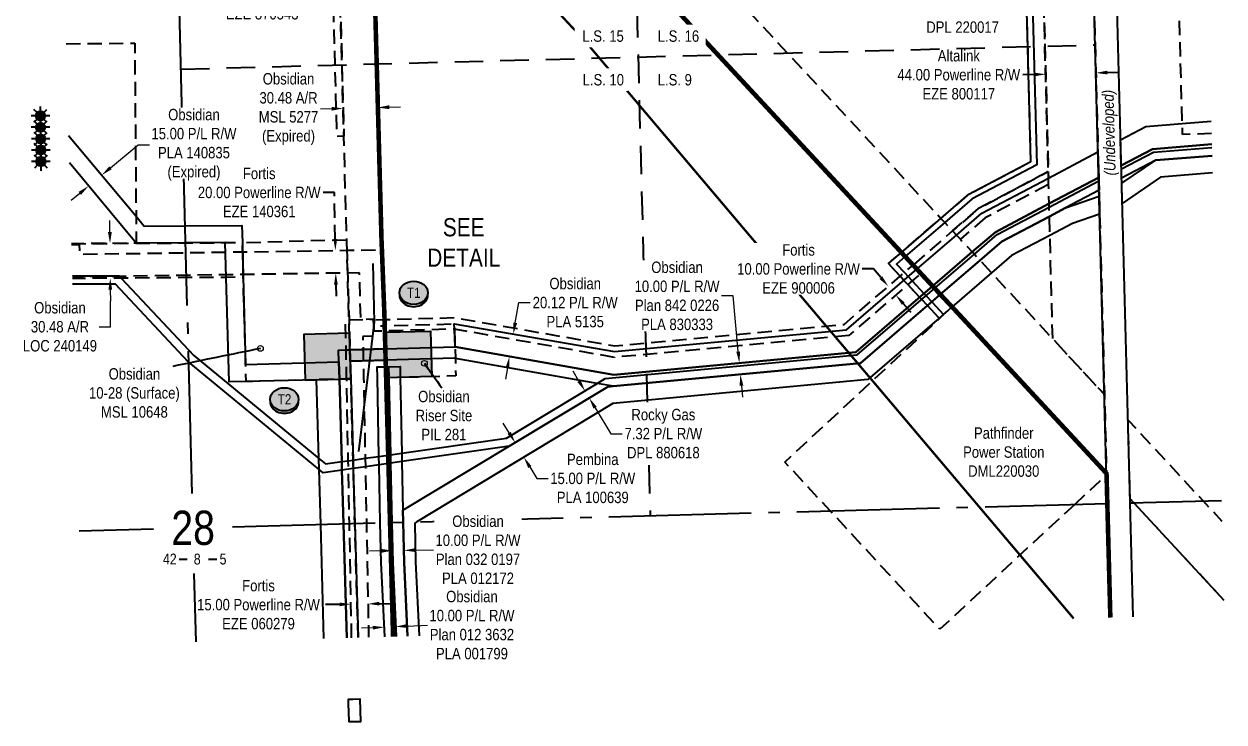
# Model space of a CAD drawing. Extents: x 628869 to 631269, y 5834526 to 5836720.
# Drawn here: x 628869 to 629921, y 5834526 to 5835138 of the extents above; entities that cross this region are included whole.
import ezdxf
from ezdxf.enums import TextEntityAlignment as Align

# ---------------------------------------------------------------- set-up
doc = ezdxf.new("R2010")
doc.units = 0
doc.header["$LTSCALE"] = 5
doc.header["$PDSIZE"] = 0.5
for name, pattern in [('CENTERLINEX3', [5, 2.5, -1, 0.5, -1]), ('DASHDOT2', [12.7, 6.35, -3.175, 0, -3.175]), ('foc-ACCESSROAD', [3.75, 2.5, -1.25]), ('foc-FLOWLINE', [3.75, 2.5, -1.25]), ('foc-LSD', [8, 5, -3]), ('foc-QUARTERLINE', [33, 25, -3, 2, -3])]:
    doc.linetypes.add(name, pattern=pattern)
doc.layers.get('Defpoints').update_dxf_attribs({"color": 9})
for name, color, linetype in [('10', 1, 'Continuous'), ('9', 3, 'Continuous'), ('AS-POWER', 104, 'foc-POWER'), ('AS-SYMBOL', 7, 'Continuous'), ('AS-WILDLIFE', 131, 'DASHDOT2'), ('C-AR', 13, 'foc-ACCESSROAD'), ('C-RW', 13, 'Continuous'), ('C-WS', 13, 'foc-ACCESSROAD'), ('DETAIL-T', 7, 'Continuous'), ('F-AR', 190, 'foc-ACCESSROAD'), ('F-EZE', 190, 'foc-FLOWLINE'), ('F-RW', 190, 'Continuous'), ('F-WS', 190, 'foc-ACCESSROAD'), ('FGL', 7, 'Continuous'), ('L-QSEC', 8, 'foc-QUARTERLINE'), ('L-SEC', 7, 'Continuous'), ('L-SECLBL', 7, 'Continuous'), ('L-SECTION-LSD', 7, 'foc-LSD'), ('LOC', 7, 'Continuous'), ('P-BUFFER-H 100m', 191, 'Continuous'), ('P-CROSSINGS', 250, 'Continuous'), ('P-WORKAREA', 113, 'Continuous'), ('P-WORKAREA-H', 111, 'Continuous'), ('P-WORKAREA-H-IOP', 111, 'Continuous'), ('P-WORKAREA-IOP', 113, 'Continuous'), ('PLA', 7, 'Continuous')]:
    doc.layers.add(name, color=color, linetype=linetype)
doc.layers.add('AS-IR BOUNDARY', color=7, linetype='CENTERLINEX3', lineweight=25, true_color=0x636363)
for name, color, linetype, lineweight in [('C-AR-T', 13, 'Continuous', 9), ('C-RW-T', 13, 'Continuous', 9), ('C-WS-T', 13, 'Continuous', 9), ('F-RW-T', 190, 'Continuous', 9), ('T-TEXT', 48, 'Continuous', 18)]:
    doc.layers.add(name, color=color, linetype=linetype, lineweight=lineweight)
doc.styles.add('100L', font='ARIALN.TTF', dxfattribs={"height": 11})
doc.styles.add('80CG', font='ARIALN.TTF', dxfattribs={"height": 10})
doc.styles.add('80L', font='ARIALN.TTF', dxfattribs={"height": 10})
doc.styles.add('80LS', font='ARIALNI.TTF', dxfattribs={"height": 10})
doc.styles.add('Crossing', font='ARIALN.TTF', dxfattribs={"height": 10})
doc.styles.add('foc-LtypeFont', font='ARIALN.TTF', dxfattribs={"height": 7.35})
doc.styles.add('SIMPLEX', font='ARIALN.TTF')
doc.linetypes.add('foc-POWER', pattern='A,6,-1,["P",foc-LtypeFont,S=0.2,R=0,X=-0.625,Y=-0.75],-1.24,4', length=12.24)
doc.dimstyles.new('Compass 5 000', dxfattribs={"dimscale": 5, "dimtxt": 9, "dimasz": 2, "dimexe": 0.2, "dimexo": 0.0625, "dimgap": 0.5, "dimtad": 0, "dimtih": 1, "dimtoh": 1, "dimzin": 0, "dimdsep": 46, "dimtxsty": '80CG', "dimcen": 0.1, "dimse1": 1, "dimse2": 1, "dimclrd": 256, "dimclrt": 256, "dimaunit": 1, "dimadec": 4, "dimazin": 0, "dimtfac": 0.06, "dimtofl": 0, "dimtmove": 0, "dimatfit": 1, "dimfxl": 0.2, "dimtolj": 1, "dimtzin": 0, "dimlwd": -1, "dimarcsym": 0})

# ---------------------------------------------------------------- blocks, each defined once
blk = doc.blocks.new('L-SECLBL')
at = {"layer": '9', "color": 7}
for p, q in [((-5.1, -27.8), (-12.3, -27.8)), ((20.7, -27.8), (13.5, -27.8))]:
    blk.add_line(p, q, dxfattribs=at)
at = {"layer": '10', "color": 2, "style": 'SIMPLEX'}
blk.add_attdef('SEC', text='', height=30, dxfattribs=at).set_placement((0, 0), align=Align.MIDDLE)
at = {"layer": '10', "color": 5, "style": '80L'}
blk.add_attdef('TWP', text='', height=9.5, dxfattribs=at).set_placement((-14.4, -27.4), align=Align.MIDDLE_RIGHT)
blk.add_attdef('RGE', text='', height=9.5, dxfattribs=at).set_placement((3.6, -27.4), align=Align.MIDDLE_CENTER)
blk.add_attdef('MER', text='', height=9.5, dxfattribs=at).set_placement((23.2, -27.4), align=Align.MIDDLE_LEFT)
blk = doc.blocks.new('*D423')
at = {"layer": 'Defpoints', "color": 0, "transparency": 16777216}
for p in [(629748.3, 5835152.2), (629749.3, 5835115), (629754.3, 5835115.1)]:
    blk.add_point(p, dxfattribs=at)
at = {"layer": 'F-RW-T', "transparency": 16777216}
for p, q in [((629738.3, 5835152), (629728.3, 5835151.7)), ((629763.3, 5835152.6), (629773.3, 5835152.9))]:
    blk.add_line(p, q, dxfattribs=at)
for points in [[(629738.3, 5835153.6), (629738.4, 5835150.3), (629748.3, 5835152.2)], [(629763.3, 5835154.3), (629763.3, 5835151), (629753.3, 5835152.4)]]:
    blk.add_solid(points, dxfattribs=at)
at = {"layer": 'F-RW-T', "transparency": 16777216, "insert": (629692, 5835151.7), "char_height": 10, "attachment_point": 5, "style": '80CG'}
blk.add_mtext('\\A1;Pathfinder\\P5.00 P/L R/W\\PDPL 220017', dxfattribs=at)
blk = doc.blocks.new('*D425')
at = {"layer": 'Defpoints', "color": 0, "transparency": 16777216}
for p in [(629764.5, 5835105.9), (629808.5, 5835107.1), (629764.8, 5835093.8)]:
    blk.add_point(p, dxfattribs=at)
at = {"layer": 'F-EZE', "transparency": 16777216}
for p, q in [((629754.8, 5835093.6), (629744.9, 5835093.3)), ((629818.9, 5835095.3), (629828.8, 5835095.5))]:
    blk.add_line(p, q, dxfattribs=at)
for points in [[(629754.8, 5835095.2), (629754.9, 5835091.9), (629764.8, 5835093.8)], [(629818.8, 5835096.9), (629818.9, 5835093.6), (629808.9, 5835095)]]:
    blk.add_solid(points, dxfattribs=at)
at = {"layer": 'F-EZE', "transparency": 16777216, "insert": (629688.7, 5835093.3), "char_height": 10, "attachment_point": 5, "style": '80CG'}
blk.add_mtext('\\A1;Altalink\\P44.00 Powerline R/W\\PEZE 800117', dxfattribs=at)
blk = doc.blocks.new('*D426')
at = {"layer": 'Defpoints', "color": 0, "transparency": 16777216}
for p in [(629139.7, 5835181.3), (629145.7, 5835181.5), (629140, 5835172.3)]:
    blk.add_point(p, dxfattribs=at)
at = {"layer": 'F-EZE', "transparency": 16777216}
for p, q in [((629130, 5835172), (629120, 5835171.8)), ((629156, 5835172.7), (629166, 5835173))]:
    blk.add_line(p, q, dxfattribs=at)
for points in [[(629129.9, 5835173.7), (629130, 5835170.4), (629140, 5835172.3)], [(629155.9, 5835174.4), (629156, 5835171.1), (629146, 5835172.5)]]:
    blk.add_solid(points, dxfattribs=at)
at = {"layer": 'F-EZE', "transparency": 16777216, "insert": (629078, 5835171.8), "char_height": 10, "attachment_point": 5, "style": '80CG'}
blk.add_mtext('\\A1;Fortis\\P6.00 Vegetation\\PControl R/W\\PEZE 870543', dxfattribs=at)
blk = doc.blocks.new('*D427')
at = {"layer": 'C-AR-T', "transparency": 16777216}
for p, q in [((629139, 5835063.5), (629129, 5835063.3)), ((629189.4, 5835064.9), (629199.4, 5835065.2))]:
    blk.add_line(p, q, dxfattribs=at)
for points in [[(629138.9, 5835065.2), (629139, 5835061.9), (629149, 5835063.8)], [(629189.4, 5835066.6), (629189.5, 5835063.2), (629179.4, 5835064.6)]]:
    blk.add_solid(points, dxfattribs=at)
at = {"layer": 'Defpoints', "color": 0, "transparency": 16777216}
for p in [(629178.7, 5835093), (629148.2, 5835092.1), (629149, 5835063.8)]:
    blk.add_point(p, dxfattribs=at)
at = {"layer": 'C-AR-T', "transparency": 16777216, "insert": (629101.1, 5835063.3), "char_height": 10, "attachment_point": 5, "style": '80CG'}
blk.add_mtext('\\A1;Obsidian\\P30.48 A/R\\PMSL 5277\\P(Expired)', dxfattribs=at)
blk = doc.blocks.new('*D428')
at = {"layer": 'Defpoints', "color": 0, "transparency": 16777216}
for p in [(629307.4, 5834758.1), (629265.7, 5834750.4), (629273.4, 5834737.6)]:
    blk.add_point(p, dxfattribs=at)
at = {"layer": 'F-RW-T', "transparency": 16777216}
for p, q in [((629294.6, 5834779.5), (629289.4, 5834788)), ((629312.6, 5834749.6), (629318.7, 5834739.5)), ((629318.7, 5834739.5), (629328.7, 5834739.5))]:
    blk.add_line(p, q, dxfattribs=at)
for points in [[(629296, 5834780.3), (629293.1, 5834778.6), (629299.7, 5834770.9)], [(629314, 5834750.4), (629311.2, 5834748.7), (629307.4, 5834758.1)]]:
    blk.add_solid(points, dxfattribs=at)
at = {"layer": 'F-RW-T', "transparency": 16777216, "insert": (629367.8, 5834739.5), "char_height": 10, "attachment_point": 5, "style": '80CG'}
blk.add_mtext('\\A1;Pembina\\P15.00 P/L R/W\\PPLA 100639', dxfattribs=at)
blk = doc.blocks.new('*D429')
at = {"layer": 'Defpoints', "color": 0, "transparency": 16777216}
for p in [(629354.3, 5834812.3), (629364.7, 5834810), (629358.1, 5834806)]:
    blk.add_point(p, dxfattribs=at)
at = {"layer": 'F-RW-T', "transparency": 16777216}
for p, q in [((629355.7, 5834824.8), (629350.6, 5834833.4)), ((629369.8, 5834801.4), (629383.5, 5834778.7)), ((629383.5, 5834778.7), (629393.5, 5834778.7))]:
    blk.add_line(p, q, dxfattribs=at)
for points in [[(629357.2, 5834825.7), (629354.3, 5834824), (629360.9, 5834816.3)], [(629371.3, 5834802.3), (629368.4, 5834800.6), (629364.7, 5834810)]]:
    blk.add_solid(points, dxfattribs=at)
at = {"layer": 'F-RW-T', "transparency": 16777216, "insert": (629429.7, 5834778.7), "char_height": 10, "attachment_point": 5, "style": '80CG', "bg_fill": 3, "box_fill_scale": 1.1, "bg_fill_color": 256, "bg_fill_true_color": 13158600, "bg_fill_transparency": 0}
blk.add_mtext('\\A1;Rocky Gas\\P7.32 P/L R/W\\PDPL 880618', dxfattribs=at)
blk = doc.blocks.new('*D430')
at = {"layer": 'C-RW-T', "transparency": 16777216}
for p, q in [((629299.8, 5834875.9), (629302.9, 5834893.6)), ((629302.9, 5834893.6), (629312.9, 5834893.6)), ((629293, 5834836.4), (629291.3, 5834826.5))]:
    blk.add_line(p, q, dxfattribs=at)
for points in [[(629298.2, 5834876.2), (629301.5, 5834875.6), (629298.1, 5834866)], [(629291.4, 5834836.7), (629294.7, 5834836.1), (629294.7, 5834846.2)]]:
    blk.add_solid(points, dxfattribs=at)
at = {"layer": 'Defpoints', "color": 0, "transparency": 16777216}
for p in [(629298.1, 5834866), (629367, 5834854.1), (629363.6, 5834834.4)]:
    blk.add_point(p, dxfattribs=at)
at = {"layer": 'C-RW-T', "transparency": 16777216, "insert": (629352.4, 5834893.6), "char_height": 10, "attachment_point": 5, "style": '80CG'}
blk.add_mtext('\\A1;Obsidian\\P20.12 P/L R/W\\PPLA 5135', dxfattribs=at)
blk = doc.blocks.new('*D431')
at = {"layer": 'C-RW-T', "transparency": 16777216}
for p, q in [((629490.8, 5834899.5), (629480.8, 5834899.5)), ((629495.4, 5834850.7), (629490.8, 5834899.5)), ((629498.1, 5834820.8), (629499.1, 5834810.8))]:
    blk.add_line(p, q, dxfattribs=at)
for points in [[(629497, 5834850.8), (629493.7, 5834850.5), (629496.3, 5834840.7)], [(629499.8, 5834820.9), (629496.5, 5834820.6), (629497.2, 5834830.7)]]:
    blk.add_solid(points, dxfattribs=at)
at = {"layer": 'Defpoints', "color": 0, "transparency": 16777216}
for p in [(629480.1, 5834839.2), (629497.2, 5834830.7), (629481, 5834829.2)]:
    blk.add_point(p, dxfattribs=at)
at = {"layer": 'C-RW-T', "transparency": 16777216, "insert": (629441.7, 5834899.5), "char_height": 10, "attachment_point": 5, "style": '80CG', "bg_fill": 3, "box_fill_scale": 1.1, "bg_fill_color": 256, "bg_fill_true_color": 13158600, "bg_fill_transparency": 0}
blk.add_mtext('\\A1;Obsidian\\P10.00 P/L R/W\\PPlan 842 0226\\PPLA 830333', dxfattribs=at)
blk = doc.blocks.new('*D432')
at = {"layer": 'Defpoints', "color": 0, "transparency": 16777216}
for p in [(629626.9, 5834907.9), (629612.3, 5834895.3), (629618.8, 5834887.7)]:
    blk.add_point(p, dxfattribs=at)
at = {"layer": 'F-EZE', "transparency": 16777216}
for p, q in [((629613.9, 5834923.1), (629603.9, 5834923.1)), ((629620.4, 5834915.5), (629613.9, 5834923.1)), ((629640, 5834892.8), (629646.5, 5834885.2))]:
    blk.add_line(p, q, dxfattribs=at)
for points in [[(629621.6, 5834916.6), (629619.1, 5834914.4), (629626.9, 5834907.9)], [(629641.2, 5834893.8), (629638.7, 5834891.7), (629633.4, 5834900.3)]]:
    blk.add_solid(points, dxfattribs=at)
at = {"layer": 'F-EZE', "transparency": 16777216, "insert": (629548.2, 5834923.1), "char_height": 10, "attachment_point": 5, "style": '80CG', "bg_fill": 3, "box_fill_scale": 1.1, "bg_fill_color": 256, "bg_fill_true_color": 13158600, "bg_fill_transparency": 0}
blk.add_mtext('\\A1;Fortis\\P10.00 Powerline R/W\\PEZE 900006', dxfattribs=at)
blk = doc.blocks.new('*D433')
at = {"layer": 'Defpoints', "color": 0, "transparency": 16777216}
for p in [(629108.2, 5834938.8), (629142.2, 5834939.3), (629108.4, 5834918.9)]:
    blk.add_point(p, dxfattribs=at)
at = {"layer": 'F-EZE', "transparency": 16777216}
for p, q in [((629141.4, 5834990.1), (629131.4, 5834990.1)), ((629142, 5834949.3), (629141.4, 5834990.1)), ((629142.6, 5834909.4), (629142.8, 5834899.4))]:
    blk.add_line(p, q, dxfattribs=at)
for points in [[(629143.7, 5834949.3), (629140.4, 5834949.3), (629142.2, 5834939.3)], [(629144.3, 5834909.4), (629141, 5834909.4), (629142.5, 5834919.4)]]:
    blk.add_solid(points, dxfattribs=at)
at = {"layer": 'F-EZE', "transparency": 16777216, "insert": (629075.4, 5834990.1), "char_height": 10, "attachment_point": 5, "style": '80CG'}
blk.add_mtext('\\A1;Fortis\\P20.00 Powerline R/W\\PEZE 140361', dxfattribs=at)
blk = doc.blocks.new('*D434')
at = {"layer": 'C-RW-T', "transparency": 16777216}
for p, q in [((629182.2, 5834676), (629172.2, 5834675.8)), ((629212.2, 5834676.6), (629228.1, 5834676.9))]:
    blk.add_line(p, q, dxfattribs=at)
for points in [[(629182.2, 5834677.7), (629182.2, 5834674.3), (629192.2, 5834676.2)], [(629212.1, 5834678.3), (629212.2, 5834675), (629202.2, 5834676.4)]]:
    blk.add_solid(points, dxfattribs=at)
at = {"layer": 'Defpoints', "color": 0, "transparency": 16777216}
for p in [(629191.9, 5834689.9), (629201.9, 5834690.1), (629202.2, 5834676.4)]:
    blk.add_point(p, dxfattribs=at)
at = {"layer": 'C-RW-T', "transparency": 16777216, "insert": (629267.2, 5834676.9), "char_height": 10, "attachment_point": 5, "style": '80CG', "bg_fill": 3, "box_fill_scale": 1.1, "bg_fill_color": 256, "bg_fill_true_color": 13158600, "bg_fill_transparency": 0}
blk.add_mtext('\\A1;Obsidian\\P10.00 P/L R/W\\PPlan 032 0197\\PPLA 012172', dxfattribs=at)
blk = doc.blocks.new('*D435')
at = {"layer": 'C-RW-T', "transparency": 16777216}
for p, q in [((629205.1, 5834610.1), (629222.9, 5834610.9)), ((629175, 5834608.6), (629165, 5834608.2))]:
    blk.add_line(p, q, dxfattribs=at)
for points in [[(629174.9, 5834610.3), (629175.1, 5834607), (629185, 5834609.1)], [(629205, 5834611.8), (629205.2, 5834608.4), (629195.1, 5834609.6)]]:
    blk.add_solid(points, dxfattribs=at)
at = {"layer": 'Defpoints', "color": 0, "transparency": 16777216}
for p in [(629183.9, 5834632.1), (629194, 5834632.6), (629195.1, 5834609.6)]:
    blk.add_point(p, dxfattribs=at)
at = {"layer": 'C-RW-T', "transparency": 16777216, "insert": (629261.9, 5834610.9), "char_height": 10, "attachment_point": 5, "style": '80CG'}
blk.add_mtext('\\A1;Obsidian\\P10.00 P/L R/W\\PPlan 012 3632\\PPLA 001799', dxfattribs=at)
blk = doc.blocks.new('*D436')
at = {"layer": 'Defpoints', "color": 0, "transparency": 16777216}
for p in [(629155.5, 5834646), (629170.4, 5834646.3), (629155.9, 5834629.3)]:
    blk.add_point(p, dxfattribs=at)
at = {"layer": 'F-EZE', "transparency": 16777216}
for p, q in [((629180.8, 5834629.7), (629190.8, 5834629.9)), ((629145.9, 5834629.1), (629130.5, 5834628.8))]:
    blk.add_line(p, q, dxfattribs=at)
for points in [[(629145.8, 5834630.7), (629145.9, 5834627.4), (629155.9, 5834629.3)], [(629180.7, 5834631.4), (629180.8, 5834628.1), (629170.8, 5834629.5)]]:
    blk.add_solid(points, dxfattribs=at)
at = {"layer": 'F-EZE', "transparency": 16777216, "insert": (629074.8, 5834628.8), "char_height": 10, "attachment_point": 5, "style": '80CG'}
blk.add_mtext('\\A1;Fortis\\P15.00 Powerline R/W\\PEZE 060279', dxfattribs=at)
blk = doc.blocks.new('*D437')
at = {"layer": 'C-AR-T', "transparency": 16777216}
for p, q in [((628944.5, 5834955.5), (628944.4, 5834965.5)), ((628944.8, 5834905), (628944.9, 5834895)), ((628945.1, 5834872.4), (628944.9, 5834895)), ((628935.1, 5834872.4), (628945.1, 5834872.4))]:
    blk.add_line(p, q, dxfattribs=at)
for points in [[(628946.2, 5834955.5), (628942.8, 5834955.5), (628944.6, 5834945.5)], [(628946.5, 5834905), (628943.2, 5834905), (628944.8, 5834915)]]:
    blk.add_solid(points, dxfattribs=at)
at = {"layer": 'Defpoints', "color": 0, "transparency": 16777216}
for p in [(628948.7, 5834945.5), (628944.8, 5834915), (628948.9, 5834915.1)]:
    blk.add_point(p, dxfattribs=at)
at = {"layer": 'C-AR-T', "transparency": 16777216, "insert": (628900.7, 5834872.4), "char_height": 10, "attachment_point": 5, "style": '80CG'}
blk.add_mtext('\\A1;Obsidian\\P30.48 A/R\\PLOC 240149', dxfattribs=at)
blk = doc.blocks.new('GAS')
h = blk.add_hatch(color=255)
h.dxf.hatch_style = 1
edge = h.paths.add_edge_path()
edge.add_arc((0, 0), 0.9, 0, 360)
for p, q in [((-0.81, 0), (-1.62, 0)), ((-0.57, 0.57), (-1.14, 1.14)), ((0, 0.81), (0, 1.62)), ((0.57, 0.57), (1.14, 1.14)), ((1.62, 0), (0.81, 0)), ((-0.57, -0.57), (-1.14, -1.14)), ((0, -0.81), (0, -1.62)), ((1.14, -1.14), (0.57, -0.57))]:
    blk.add_line(p, q)
blk.add_circle((0, 0), 0.8)
blk = doc.blocks.new('XING3')
h = blk.add_hatch(color=250)
h.dxf.hatch_style = 1
edge = h.paths.add_edge_path()
edge.add_ellipse((0, -2), major_axis=(-12.5, 0), ratio=0.816297, start_angle=0, end_angle=180)
edge.add_line((12.5, -2), (12.5, 0))
edge.add_ellipse((0, 0), major_axis=(-12.5, 0), ratio=0.816297, start_angle=0, end_angle=180, ccw=False)
edge.add_line((-12.5, 0), (-12.5, -2))
at = {"layer": 'P-BUFFER-H 100m'}
h = blk.add_hatch(color=256, dxfattribs=at)
h.dxf.hatch_style = 1
edge = h.paths.add_edge_path()
edge.add_ellipse((0, 0), major_axis=(-12.5, 0), ratio=0.816297, start_angle=0, end_angle=360)
at = {"color": 250}
blk.add_ellipse((0, 0), major_axis=(-12.5, 0), ratio=0.816297, dxfattribs=at)
blk.add_ellipse((0, -2), major_axis=(-12.5, 0), ratio=0.816297, start_param=0, end_param=3.141593, dxfattribs=at)
at = {"color": 250, "style": 'Crossing'}
blk.add_attdef('CROSSING', text='', height=9, dxfattribs=at).set_placement((0.1, 0), align=Align.MIDDLE_CENTER)
at = {"color": 250, "style": 'Crossing', "flags": 1}
for tag, p in [('OWNER', (0.1, -12.5)), ('DESCRIPTION', (0.1, -25.8)), ('LOCATION', (0.1, -39.3)), ('DWG_REF', (0.1, -52.8))]:
    blk.add_attdef(tag, text='', height=9, dxfattribs=at).set_placement(p, align=Align.MIDDLE_CENTER)
blk = doc.blocks.new('*D449')
at = {"layer": 'C-RW-T', "transparency": 16777216}
for p, q in [((628945, 5835011.8), (628969.2, 5835031.9)), ((628969.2, 5835031.9), (628979.2, 5835031.9)), ((628918.2, 5834989.4), (628910.5, 5834983))]:
    blk.add_line(p, q, dxfattribs=at)
for points in [[(628944, 5835013.1), (628946.1, 5835010.5), (628937.4, 5835005.4)], [(628917.1, 5834990.7), (628919.2, 5834988.1), (628925.8, 5834995.8)]]:
    blk.add_solid(points, dxfattribs=at)
at = {"layer": 'Defpoints', "color": 0, "transparency": 16777216}
for p in [(628937.4, 5835005.4), (628945.9, 5834995.2), (628934.3, 5834985.6)]:
    blk.add_point(p, dxfattribs=at)
at = {"layer": 'C-RW-T', "transparency": 16777216, "insert": (629018.2, 5835031.9), "char_height": 10, "attachment_point": 5, "style": '80CG', "bg_fill": 3, "box_fill_scale": 1.1, "bg_fill_color": 256, "bg_fill_true_color": 13158600, "bg_fill_transparency": 0}
blk.add_mtext('\\A1;Obsidian\\P15.00 P/L R/W\\PPLA 140835\\P(Expired)', dxfattribs=at)

msp = doc.modelspace()

# ---------------------------------------------------------------- hatches: boundary and pattern name
at = {"layer": 'P-WORKAREA-H'}
h = msp.add_hatch(color=256, dxfattribs=at)
h.dxf.hatch_style = 1
h.paths.add_polyline_path([(629155.64, 5834826.832), (629154.482, 5834866.801), (629114.511, 5834865.721), (629115.668, 5834825.752)])
h = msp.add_hatch(color=256, dxfattribs=at)
h.dxf.hatch_style = 1
h.paths.add_polyline_path([(629155.202, 5834842.198), (629186.235, 5834843.101), (629185.956, 5834853.093), (629154.905, 5834852.19)])
at = {"layer": 'P-WORKAREA-H-IOP'}
h = msp.add_hatch(color=256, dxfattribs=at)
h.dxf.hatch_style = 1
h.paths.add_polyline_path([(629185.552, 5834867.577), (629225.523, 5834868.698), (629226.632, 5834828.727), (629186.661, 5834827.606)])

# ---------------------------------------------------------------- linework, layer by layer
at = {"layer": 'AS-IR BOUNDARY', "const_width": 3.999, "flags": 128}
msp.add_lwpolyline([(629192.759, 5834600.846), (629190.071, 5834700.798), (629188.676, 5834752.64), (629188.478, 5834760.01), (629186.661, 5834827.606), (629186.426, 5834836.212), (629186.395, 5834837.335), (629186.3, 5834840.797), (629186.235, 5834843.101), (629185.956, 5834853.093), (629185.52, 5834868.737), (629185.394, 5834873.235), (629185.24, 5834878.74), (629185.024, 5834886.426), (629182.583, 5834949.662), (629173.749, 5835273.399), (629169.024, 5835443.249), (629179.334, 5835432.141), (629638.303, 5834937.628), (629641.709, 5834933.958), (629648.56, 5834926.575), (629651.969, 5834922.901), (629655.376, 5834919.233), (629665.676, 5834908.138), (629667.548, 5834906.213), (629672.481, 5834900.808), (629682.829, 5834889.792), (629818.18, 5834743.824), (629818.211, 5834742.664), (629818.878, 5834717.536), (629821.531, 5834617.571)], dxfattribs=at)
at = {"layer": 'AS-POWER', "flags": 128}
msp.add_lwpolyline([(629162.665, 5834762.968), (629176.49, 5834876.35), (629175.239, 5834927.819)], dxfattribs=at)
at = {"layer": 'AS-WILDLIFE', "const_width": 2, "flags": 128}
msp.add_lwpolyline([(629789.383, 5834616.717), (629361.75, 5835122), (629052.187, 5835455.5), (628898.417, 5835417.078)], dxfattribs=at)
at = {"layer": 'C-AR', "flags": 128}
msp.add_lwpolyline([(628910.855, 5834945.255), (628967.651, 5834945.653), (629010.872, 5834945.955), (629045.606, 5834946.198), (629060.635, 5834946.303), (629060.857, 5834938.11), (629061.394, 5834918.223), (629061.459, 5834915.835), (629046.445, 5834915.731), (629011.675, 5834915.491), (628954.4, 5834915.093), (628911.658, 5834914.798)], dxfattribs=at)
at = {"layer": 'C-RW'}
for points in [[(629910.555, 5835032.369), (629858.444, 5835028.201), (629831.13, 5835013.793), (629830.534, 5835036.24), (629852.706, 5835047.935), (629884.613, 5835050.509), (629910.019, 5835052.558)], [(628908.352, 5835040.205), (628967.462, 5834969.305), (628974.632, 5834960.705), (629010.476, 5834960.957), (629060.167, 5834961.309), (629060.635, 5834946.303), (629061.459, 5834915.835), (629063.523, 5834839.446), (629145.295, 5834841.585), (629145.694, 5834826.563), (629147.757, 5834754.194), (629147.953, 5834746.819), (629148.461, 5834729.193), (629149.292, 5834699.717), (629151.557, 5834619.41), (629152.112, 5834599.765)], [(629132.131, 5834599.234), (629129.309, 5834699.186), (629127.95, 5834747.333), (629127.676, 5834757.043), (629125.729, 5834826.023), (629063.93, 5834824.354), (629048.971, 5834824.027), (629046.445, 5834915.731), (629045.606, 5834946.198), (629010.871, 5834945.955), (628967.651, 5834945.652), (628908.99, 5835016.022)], [(629152.112, 5834599.765), (629151.557, 5834619.41), (629149.292, 5834699.716), (629148.461, 5834729.193), (629147.953, 5834746.819), (629147.757, 5834754.194), (629145.694, 5834826.563), (629145.295, 5834841.585), (629144.927, 5834851.899), (629151.57, 5834852.092), (629154.907, 5834852.19), (629166.466, 5834852.526), (629185.956, 5834853.093), (629247.135, 5834854.875), (629386.173, 5834830.38), (629598.523, 5834850.275), (629665.676, 5834908.137), (629700.323, 5834937.994), (629720.707, 5834955.441), (629767.858, 5834980.365), (629811.291, 5835003.324), (629811.37, 5835000.343), (629811.587, 5834992.175), (629782.182, 5834976.631), (629768.164, 5834969.222), (629726.387, 5834947.132), (629707.22, 5834930.649), (629672.48, 5834900.806), (629602.632, 5834840.62), (629385.765, 5834820.301), (629371.715, 5834822.776), (629247.34, 5834844.689), (629246.407, 5834844.854), (629186.235, 5834843.101), (629166.659, 5834842.531), (629155.202, 5834842.198), (629155.64, 5834826.832), (629157.668, 5834755.609), (629157.878, 5834748.24), (629159.252, 5834699.981), (629162.097, 5834600.031)], [(629185.413, 5834600.651), (629182.202, 5834665.759), (629181.53, 5834700.573), (629180.548, 5834751.478), (629180.406, 5834758.857), (629179.076, 5834827.827), (629178.896, 5834837.178), (629186.394, 5834837.335), (629188.85, 5834837.387), (629189.051, 5834827.673), (629190.441, 5834760.29), (629190.594, 5834752.913), (629191.668, 5834700.841), (629192.412, 5834665.735), (629195.528, 5834600.92)], [(629195.528, 5834600.92), (629192.412, 5834665.735), (629191.668, 5834700.841), (629190.594, 5834752.913), (629190.441, 5834760.29), (629189.051, 5834827.673), (629188.85, 5834837.387), (629198.831, 5834837.73), (629199.034, 5834827.953), (629200.41, 5834761.714), (629200.563, 5834754.337), (629201.447, 5834711.705), (629201.668, 5834701.106), (629202.396, 5834666.086), (629205.52, 5834601.186)]]:
    msp.add_lwpolyline(points, dxfattribs=at)
msp.add_lwpolyline([(629665.676, 5834908.137), (629598.523, 5834850.275), (629386.173, 5834830.38), (629247.135, 5834854.875), (629246.56, 5834870.339), (629246.388, 5834874.948), (629386.996, 5834850.677), (629590.251, 5834869.719), (629651.971, 5834922.903), (629686.619, 5834952.757), (629708.937, 5834971.992), (629767.261, 5835002.822), (629810.695, 5835025.782), (629811.291, 5835003.324), (629767.858, 5834980.365), (629720.707, 5834955.441), (629700.323, 5834937.994), (629665.676, 5834908.137)], close=True, dxfattribs=at)
at = {"layer": 'C-WS', "flags": 128}
for points in [[(629162.097, 5834600.031), (629159.252, 5834699.981), (629157.878, 5834748.24), (629157.668, 5834755.609), (629155.64, 5834826.832), (629155.202, 5834842.198), (629154.907, 5834852.19), (629154.142, 5834878.493), (629152.097, 5834948.774), (629149.62, 5835039.538), (629143.262, 5835272.552), (629139.678, 5835401.414), (629137.572, 5835477.14), (629136.825, 5835504.036), (629135.646, 5835546.404), (629134.044, 5835604.008)], [(629164.533, 5835604.819), (629167.099, 5835512.515), (629167.313, 5835504.846), (629169.025, 5835443.249), (629173.749, 5835273.399), (629182.583, 5834949.662), (629185.024, 5834886.426), (629185.239, 5834878.74), (629185.394, 5834873.235), (629185.52, 5834868.737), (629185.956, 5834853.093), (629186.235, 5834843.101), (629186.299, 5834840.797), (629186.394, 5834837.335), (629186.425, 5834836.212), (629186.661, 5834827.606), (629188.478, 5834760.01), (629188.676, 5834752.64), (629190.071, 5834700.799), (629192.759, 5834600.846)], [(629910.305, 5835041.764), (629884.88, 5835041.041), (629884.613, 5835050.509), (629881.853, 5835148.481), (629879.842, 5835219.023), (629878.587, 5835263.031), (629878.303, 5835273.034), (629876.108, 5835350.005), (629901.721, 5835365.131)], [(628906.235, 5835120.508), (628966.251, 5835120.987), (628967.462, 5834969.305), (628967.651, 5834945.652), (628910.855, 5834945.254)]]:
    msp.add_lwpolyline(points, dxfattribs=at)
for points in [[(629125.729, 5834826.023), (629063.93, 5834824.354), (629063.523, 5834839.446), (629061.459, 5834915.835), (629060.635, 5834946.303), (629152.097, 5834948.774), (629154.142, 5834878.493), (629154.907, 5834852.19), (629155.202, 5834842.198), (629155.64, 5834826.832), (629152.059, 5834826.734), (629145.694, 5834826.563), (629125.729, 5834826.023)], [(629189.051, 5834827.673), (629186.661, 5834827.606), (629186.425, 5834836.212), (629186.394, 5834837.335), (629186.299, 5834840.797), (629186.235, 5834843.101), (629185.956, 5834853.093), (629185.52, 5834868.737), (629185.394, 5834873.235), (629246.388, 5834874.948), (629246.56, 5834870.339), (629247.135, 5834854.875), (629247.34, 5834844.689), (629247.649, 5834829.317), (629199.034, 5834827.953), (629189.051, 5834827.673)]]:
    msp.add_lwpolyline(points, close=True, dxfattribs=at)
at = {"layer": 'F-AR', "flags": 128}
msp.add_lwpolyline([(629675.362, 5834883.174), (629671.832, 5834879.599), (629671.454, 5834880.004), (629661.161, 5834891.053), (629656.167, 5834896.414), (629654.343, 5834898.373), (629644.023, 5834909.45), (629640.611, 5834913.114), (629637.198, 5834916.778), (629626.914, 5834927.818), (629638.303, 5834937.628), (629672.956, 5834967.477), (629697.52, 5834988.635), (629751.876, 5835017.318), (629745.19, 5835270.222), (629742.973, 5835354.328), (629801.931, 5835355.899), (629802.064, 5835350.901), (629802.329, 5835340.91), (629758.356, 5835339.737), (629760.139, 5835270.616), (629760.165, 5835269.88), (629760.435, 5835259.877), (629767.113, 5835008.403), (629706.079, 5834976.155), (629683.209, 5834956.437), (629648.56, 5834926.575), (629651.969, 5834922.901), (629655.376, 5834919.233), (629665.676, 5834908.138), (629667.548, 5834906.213), (629672.481, 5834900.808), (629682.829, 5834889.792), (629675.362, 5834883.174)], close=True, dxfattribs=at)
at = {"layer": 'F-EZE', "flags": 128}
for points in [[(629083.433, 5835602.663), (629129.455, 5835553.075), (629135.646, 5835546.404), (629167.099, 5835512.515), (629174.05, 5835505.024), (629177.408, 5835501.406), (629672.956, 5834967.477), (629676.361, 5834963.808), (629683.209, 5834956.437), (629686.619, 5834952.757), (629690.025, 5834949.09), (629700.323, 5834937.994), (629702.304, 5834936.031), (629707.22, 5834930.648), (629717.391, 5834919.678), (629771.003, 5834861.872), (629816.344, 5834812.988), (629818.18, 5834743.824), (629682.829, 5834889.792), (629672.481, 5834900.808), (629667.548, 5834906.213), (629665.676, 5834908.138), (629655.376, 5834919.233), (629651.969, 5834922.901), (629648.56, 5834926.575), (629641.709, 5834933.958), (629638.303, 5834937.628), (629179.334, 5835432.141), (629169.024, 5835443.249), (629137.572, 5835477.14), (629131.381, 5835483.811), (629113.192, 5835503.41), (629029.284, 5835593.819), (629022.578, 5835601.045)], [(628910.876, 5834944.469), (628917.708, 5834944.569), (628917.833, 5834936.012), (629011.098, 5834937.38), (629045.834, 5834937.889), (629060.857, 5834938.11), (629152.369, 5834939.452), (629182.594, 5834939.896), (629184.289, 5834878.713), (629184.448, 5834872.959), (629175.876, 5834872.723), (629175.722, 5834878.472), (629175.702, 5834879.096), (629164.434, 5834878.786), (629163.268, 5834919.718), (629152.947, 5834919.567), (629061.394, 5834918.223), (629046.382, 5834918.003), (629011.622, 5834917.493), (628952.956, 5834916.632), (628918.125, 5834916.121), (628911.626, 5834916.026)], [(629156.435, 5834599.88), (629154.505, 5834699.855), (629153.584, 5834747.627), (629153.442, 5834755.006), (629152.059, 5834826.734), (629151.57, 5834852.092), (629151.063, 5834878.405), (629154.142, 5834878.493), (629175.716, 5834879.101), (629175.733, 5834878.473), (629175.993, 5834868.47), (629176.105, 5834864.204), (629166.246, 5834863.927), (629166.466, 5834852.526), (629166.659, 5834842.531), (629166.948, 5834827.538), (629168.306, 5834757.128), (629168.448, 5834749.75), (629169.402, 5834700.25), (629171.33, 5834600.276)], [(629921.16, 5834632.891), (629842.004, 5834718.157), (629838.889, 5834721.513), (629837.054, 5834790.675), (629902.86, 5834719.792), (629919.324, 5834702.056)]]:
    msp.add_lwpolyline(points, dxfattribs=at)
for points in [[(629137.572, 5835477.141), (629139.678, 5835401.414), (629143.262, 5835272.552), (629149.621, 5835039.538), (629143.62, 5835039.365), (629137.26, 5835272.386), (629131.381, 5835483.812), (629137.572, 5835477.141)], [(629812.146, 5834971.113), (629816.344, 5834812.988), (629771.003, 5834861.872), (629768.582, 5834952.502), (629768.164, 5834969.222), (629767.937, 5834977.383), (629767.858, 5834980.365), (629767.41, 5834997.242), (629767.261, 5835002.822), (629767.113, 5835008.403), (629760.435, 5835259.877), (629804.449, 5835261.052), (629810.695, 5835025.782), (629811.291, 5835003.324), (629811.37, 5835000.343), (629811.587, 5834992.175), (629811.728, 5834986.851), (629812.146, 5834971.113)], [(629711.775, 5834967.832), (629690.025, 5834949.09), (629686.619, 5834952.757), (629683.209, 5834956.437), (629706.079, 5834976.155), (629767.113, 5835008.403), (629767.261, 5835002.822), (629767.41, 5834997.242), (629711.775, 5834967.832)], [(629592.307, 5834864.887), (629386.791, 5834845.633), (629246.56, 5834870.339), (629246.006, 5834870.436), (629185.52, 5834868.737), (629175.993, 5834868.47), (629175.881, 5834872.723), (629175.731, 5834878.473), (629184.289, 5834878.713), (629185.24, 5834878.74), (629246.74, 5834880.467), (629387.2, 5834855.721), (629588.194, 5834874.552), (629637.198, 5834916.778), (629640.986, 5834920.043), (629648.56, 5834926.575), (629651.969, 5834922.901), (629655.376, 5834919.233), (629647.812, 5834912.716), (629644.023, 5834909.45), (629592.307, 5834864.887)]]:
    msp.add_lwpolyline(points, close=True, dxfattribs=at)
at = {"layer": 'F-RW'}
for points in [[(629748.102, 5835349.462), (629756.954, 5835014.344), (629700.353, 5834984.476), (629676.361, 5834963.808), (629641.709, 5834933.958), (629634.115, 5834927.418), (629640.986, 5834920.043), (629644.4, 5834916.378), (629647.812, 5834912.716), (629658.132, 5834901.638), (629659.957, 5834899.679), (629664.952, 5834894.319), (629675.362, 5834883.174), (629675.362, 5834883.174), (629671.832, 5834879.599), (629671.454, 5834880.004), (629661.161, 5834891.053), (629656.167, 5834896.414), (629654.343, 5834898.373), (629644.023, 5834909.45), (629640.611, 5834913.114), (629637.198, 5834916.778), (629626.914, 5834927.818), (629638.303, 5834937.628), (629672.956, 5834967.477), (629697.52, 5834988.635), (629751.876, 5835017.318), (629745.19, 5835270.222)], [(629910.82, 5835022.396), (629861.302, 5835018.393), (629831.426, 5835002.638), (629831.21, 5835010.805), (629859.215, 5835025.574), (629910.625, 5835029.709)], [(629911.219, 5835007.354), (629865.59, 5835003.687), (629832.016, 5834980.441), (629831.539, 5834998.392), (629861.302, 5835018.393), (629910.82, 5835022.396)], [(628911.6, 5834917.016), (628952.638, 5834916.971), (628952.956, 5834916.633), (628954.4, 5834915.093), (629013.341, 5834852.299), (629018.205, 5834847.117), (629127.676, 5834757.044), (629133.597, 5834752.171), (629147.757, 5834754.194), (629153.442, 5834755.006), (629157.668, 5834755.609), (629168.306, 5834757.128), (629180.406, 5834758.856), (629188.478, 5834760.009), (629190.441, 5834760.289), (629200.41, 5834761.713), (629292.04, 5834774.802), (629371.715, 5834822.776), (629378.728, 5834826.999), (629599.622, 5834847.695), (629667.604, 5834906.269), (629702.331, 5834936.069), (629722.234, 5834953.22), (629767.937, 5834977.383), (629811.37, 5835000.343), (629811.587, 5834992.175), (629782.182, 5834976.63), (629768.164, 5834969.221), (629726.387, 5834947.132), (629707.221, 5834930.645), (629672.48, 5834900.806), (629602.632, 5834840.62), (629385.765, 5834820.301), (629381.074, 5834819.863), (629294.545, 5834767.761), (629200.563, 5834754.337), (629190.594, 5834752.913), (629188.676, 5834752.639), (629180.548, 5834751.478), (629168.448, 5834749.75), (629157.878, 5834748.241), (629153.584, 5834747.627), (629147.953, 5834746.82), (629131.437, 5834744.464), (629127.95, 5834747.333), (629013.628, 5834841.398), (629013.188, 5834841.76), (628949.457, 5834909.658), (628911.793, 5834909.698)], [(629205.52, 5834601.186), (629202.396, 5834666.086), (629201.668, 5834701.106), (629201.447, 5834711.705), (629294.545, 5834767.761), (629381.074, 5834819.863), (629385.765, 5834820.301), (629602.632, 5834840.62), (629661.161, 5834891.053), (629664.952, 5834894.319), (629672.481, 5834900.808), (629707.22, 5834930.648), (629726.387, 5834947.132), (629768.164, 5834969.222), (629782.182, 5834976.631), (629811.728, 5834986.851), (629812.146, 5834971.113), (629788.311, 5834962.868), (629768.582, 5834952.502), (629734.844, 5834934.776), (629717.391, 5834919.678), (629682.829, 5834889.792), (629675.362, 5834883.174), (629671.454, 5834880.004), (629608.865, 5834826.153), (629385.463, 5834805.288), (629299.162, 5834753.123), (629213.465, 5834701.42), (629211.692, 5834700.354), (629212.397, 5834666.43), (629215.525, 5834601.452)]]:
    msp.add_lwpolyline(points, dxfattribs=at)
at = {"layer": 'F-WS', "flags": 128}
msp.add_lwpolyline([(629790.276, 5834716.773), (629672.137, 5834607.276), (629575.898, 5834711.058), (629536.196, 5834753.882), (629671.832, 5834879.599), (629675.362, 5834883.174), (629682.829, 5834889.792), (629818.18, 5834743.824), (629818.211, 5834742.664), (629790.276, 5834716.773)], close=True, dxfattribs=at)
at = {"layer": 'FGL'}
msp.add_lwpolyline([(629841.634, 5834618.105), (629838.981, 5834718.077), (629842.003, 5834718.158), (629921.16, 5834632.895)], dxfattribs=at)
at = {"layer": 'L-QSEC'}
for p, q in [((629016.664, 5834726.209), (628996.258, 5835500.31)), ((629051.951, 5834697.136), (629818.878, 5834717.536)), ((629838.98, 5834718.077), (629918.841, 5834720.227)), ((628917.49, 5834693.559), (628982.693, 5834695.294)), ((629020.09, 5834596.254), (629018.509, 5834656.234))]:
    msp.add_line(p, q, dxfattribs=at)
at = {"layer": 'L-SEC'}
for p, q in [((629818.878, 5834717.536), (629797.531, 5835521.612)), ((629838.984, 5834718.069), (629817.637, 5835522.149)), ((629821.531, 5834617.572), (629818.878, 5834717.536)), ((629841.637, 5834618.107), (629838.984, 5834718.069))]:
    msp.add_line(p, q, dxfattribs=at)
at = {"layer": 'L-SECTION-LSD', "flags": 128}
for points in [[(629396.895, 5835510.961), (629418.166, 5834706.877)], [(629006.856, 5835098.264), (629808.205, 5835119.574)]]:
    msp.add_lwpolyline(points, dxfattribs=at)
at = {"layer": 'LOC'}
msp.add_lwpolyline([(629157.859, 5834526.084), (629154.203, 5834525.987), (629154.177, 5834526.898), (629153.75, 5834541.902), (629153.634, 5834545.972), (629157.473, 5834546.075), (629163.628, 5834546.24), (629164.196, 5834526.254), (629157.859, 5834526.084)], close=True, dxfattribs=at)
at = {"layer": 'P-WORKAREA'}
for points in [[(629155.64, 5834826.832), (629154.482, 5834866.801), (629114.511, 5834865.721), (629115.668, 5834825.752)], [(629155.202, 5834842.198), (629186.235, 5834843.101), (629185.956, 5834853.093), (629154.905, 5834852.19)]]:
    msp.add_lwpolyline(points, close=True, dxfattribs=at)
at = {"layer": 'P-WORKAREA-IOP'}
msp.add_lwpolyline([(629185.552, 5834867.577), (629225.523, 5834868.698), (629226.632, 5834828.727), (629186.661, 5834827.606)], close=True, dxfattribs=at)
at = {"layer": 'PLA'}
msp.add_lwpolyline([(629910.82, 5835022.396), (629861.302, 5835018.393), (629831.426, 5835002.638), (629831.209, 5835010.805), (629831.13, 5835013.793), (629858.444, 5835028.201), (629910.555, 5835032.369)], dxfattribs=at)

# ---------------------------------------------------------------- block references
at = {"layer": 'AS-SYMBOL', "xscale": 4.999999999999983, "yscale": 4.999999999999983, "zscale": 4.999999999999983}
for p in [(628883.628, 5835057.321), (628883.709, 5835047.319), (628883.822, 5835037.134), (628883.927, 5835027.29), (628883.969, 5835017.281)]:
    msp.add_blockref('GAS', p, dxfattribs=at)
at = {"layer": 'L-SECLBL', "color": 3}
msp.add_blockref('L-SECLBL', (629017.455, 5834696.218), dxfattribs=at).add_auto_attribs({'SEC': '28', 'TWP': '42', 'RGE': '8', 'MER': '5'})
at = {"layer": 'P-CROSSINGS', "xscale": 0.99965757, "yscale": 0.99965757, "zscale": 0.99965757}
for p, values in [((629210.79, 5834902.215), {'CROSSING': 'T1'}), ((629097.45, 5834808.825), {'CROSSING': 'T2'})]:
    msp.add_blockref('XING3', p, dxfattribs=at).add_auto_attribs(values)

# ---------------------------------------------------------------- texts
at = {"layer": 'C-WS-T', "char_height": 9.99658, "width": 78.9679, "attachment_point": 5, "style": '80CG'}
for s, insert in [('\\A1;Obsidian\\P10-28 (Surface)\\PMSL 10648', (628965.995, 5834814.393)), ('\\A1;Obsidian\\PRiser Site\\PPIL 281', (629237.319, 5834794.582))]:
    msp.add_mtext(s, dxfattribs=dict(at, insert=insert))
at = {"layer": 'DETAIL-T', "color": 3, "insert": (629254.712, 5834946.382), "char_height": 15.9945, "width": 63.61433, "attachment_point": 5, "style": '80CG'}
msp.add_mtext('SEE\\PDETAIL', dxfattribs=at)
at = {"layer": 'F-EZE', "insert": (629728.09, 5834762.547), "char_height": 9.99658, "width": 70.58742, "attachment_point": 5, "style": '80CG'}
msp.add_mtext('\\A1;Pathfinder\\PPower Station\\PDML220030', dxfattribs=at)
at = {"layer": 'T-TEXT', "style": '80LS'}
msp.add_text('(Undeveloped)', height=9.99658, rotation=91.520712, dxfattribs=at).set_placement((629820.267, 5835042.583), align=Align.MIDDLE_CENTER)

# ---------------------------------------------------------------- dimensions: what is measured, and where the dimension line sits
at = {"layer": 'C-AR-T'}
dim = msp.add_linear_dim(base=(629148.959, 5835063.796), p1=(629178.672, 5835092.973), p2=(629148.185, 5835092.141), angle=181.563255, text='Obsidian\\P30.48 A/R\\PMSL 5277\\P(Expired)', dimstyle='Compass 5 000', dxfattribs=at)
dim.commit()
dim.dimension.update_dxf_attribs({"geometry": '*D427', "text_midpoint": (629101.053, 5835063.25), "dimtype": 161})
dim = msp.add_linear_dim(base=(628944.764, 5834915.027), p1=(628948.699, 5834945.519), p2=(628948.909, 5834915.055), angle=270.395829, text='Obsidian\\P30.48 A/R\\PLOC 240149', dimstyle='Compass 5 000', override={"dimtmove": 1}, dxfattribs=at)
dim.commit()
dim.dimension.update_dxf_attribs({"geometry": '*D437', "text_midpoint": (628940.857, 5834872.429), "dimtype": 161})
at = {"layer": 'C-RW-T'}
dim = msp.add_linear_dim(base=(629298.124, 5834866.017), p1=(629363.633, 5834834.351), p2=(629367.045, 5834854.12), angle=80.206262, text='Obsidian\\P20.12 P/L R/W\\PPLA 5135', dimstyle='Compass 5 000', dxfattribs=at)
dim.commit()
dim.dimension.update_dxf_attribs({"geometry": '*D430', "text_midpoint": (629352.425, 5834893.602), "dimtype": 161})
at = {"layer": 'F-EZE'}
for p1, p2, distance, text, picture, middle in [((629145.747, 5835181.471), (629139.746, 5835181.307), 8.998, 'Fortis\\P6.00 Vegetation\\PControl R/W\\PEZE 870543', '*D426', (629077.973, 5835171.767)), ((629808.535, 5835107.115), (629764.523, 5835105.946), 12.108, 'Altalink\\P44.00 Powerline R/W\\PEZE 800117', '*D425', (629688.668, 5835093.312))]:
    dim = msp.add_aligned_dim(p1=p1, p2=p2, distance=distance, text=text, dimstyle='Compass 5 000', dxfattribs=at)
    dim.commit()
    dim.dimension.update_dxf_attribs({"geometry": picture, "text_midpoint": middle})
for base, p1, p2, angle, text, picture, middle in [((629142.19, 5834939.303), (629108.448, 5834918.914), (629108.156, 5834938.804), 90.840535, 'Fortis\\P20.00 Powerline R/W\\PEZE 140361', '*D433', (629075.357, 5834990.084)), ((629155.868, 5834629.261), (629170.442, 5834646.333), (629155.544, 5834646.045), 181.105771, 'Fortis\\P15.00 Powerline R/W\\PEZE 060279', '*D436', (629074.842, 5834628.771))]:
    dim = msp.add_linear_dim(base=base, p1=p1, p2=p2, angle=angle, text=text, dimstyle='Compass 5 000', dxfattribs=at)
    dim.commit()
    dim.dimension.update_dxf_attribs({"geometry": picture, "text_midpoint": middle, "dimtype": 161})
at = {"layer": 'F-RW-T'}
dim = msp.add_linear_dim(base=(629748.309, 5835152.235), p1=(629754.292, 5835115.127), p2=(629749.293, 5835114.995), angle=181.514342, text='Pathfinder\\P5.00 P/L R/W\\PDPL 220017', dimstyle='Compass 5 000', dxfattribs=at)
dim.commit()
dim.dimension.update_dxf_attribs({"geometry": '*D423', "text_midpoint": (629692.03, 5835151.707), "dimtype": 161})

# ---------------------------------------------------------------- leaders
at = {"layer": 'C-WS-T', "path_type": 1}
for points in [[(629076.471, 5834853.44), (628999.656, 5834837.723)], [(629220.237, 5834840.388), (629235.388, 5834818.994)]]:
    msp.add_leader(points, dimstyle='Compass 5 000', override={"dimasz": 1, "dimldrblk": 'DotBlank'}, dxfattribs=at)

# ---------------------------------------------------------------- next in the draw order: texts
at = {"layer": 'L-SECTION-LSD', "attachment_point": 1, "style": '100L', "bg_fill": 3, "box_fill_scale": 1.5, "bg_fill_color": 256, "bg_fill_transparency": 0}
for s, width, insert, char_height in [('\\pi1.8578;L.S. 15', 36.85945, (629356.84, 5835132.242), 9.99658), ('L.S. 16', 36.94144, (629424.776, 5835132.242), 9.9966), ('\\pi2.041;L.S. 10', 36.95405, (629356.84, 5835093.971), 9.99658), ('L.S. 9', 30.52728, (629424.776, 5835093.971), 9.9966)]:
    msp.add_mtext_dynamic_manual_height_columns(s, width=width, gutter_width=55, heights=[0], dxfattribs=dict(at, insert=insert, char_height=char_height))

# ---------------------------------------------------------------- next in the draw order: dimensions: what is measured, and where the dimension line sits
at = {"layer": 'C-RW-T'}
for base, p1, p2, angle, text, picture, middle in [((628937.359, 5835005.413), (628934.336, 5834985.617), (628945.856, 5834995.221), 39.818206, 'Obsidian\\P15.00 P/L R/W\\PPLA 140835\\P(Expired)', '*D449', (629018.244, 5835031.925)), ((629202.181, 5834676.409), (629191.899, 5834689.93), (629201.896, 5834690.138), 1.190483, 'Obsidian\\P10.00 P/L R/W\\PPlan 032 0197\\PPLA 012172', '*D434', (629267.208, 5834676.948))]:
    dim = msp.add_linear_dim(base=base, p1=p1, p2=p2, angle=angle, text=text, dimstyle='Compass 5 000', override={"dimtfill": 1}, dxfattribs=at)
    dim.commit()
    dim.dimension.update_dxf_attribs({"geometry": picture, "text_midpoint": middle, "dimtype": 161})
at = {"layer": 'F-EZE'}
dim = msp.add_linear_dim(base=(629626.908, 5834907.912), p1=(629618.833, 5834887.744), p2=(629612.301, 5834895.325), angle=130.751435, text='Fortis\\P10.00 Powerline R/W\\PEZE 900006', dimstyle='Compass 5 000', override={"dimtfill": 1}, dxfattribs=at)
dim.commit()
dim.dimension.update_dxf_attribs({"geometry": '*D432', "text_midpoint": (629548.218, 5834923.063), "dimtype": 161})

# ---------------------------------------------------------------- next in the draw order: dimensions: what is measured, and where the dimension line sits
at = {"layer": 'C-RW-T'}
dim = msp.add_linear_dim(base=(629497.217, 5834830.743), p1=(629480.071, 5834839.177), p2=(629481.004, 5834829.224), angle=275.35264, text='Obsidian\\P10.00 P/L R/W\\PPlan 842 0226\\PPLA 830333', dimstyle='Compass 5 000', override={"dimtfill": 1}, dxfattribs=at)
dim.commit()
dim.dimension.update_dxf_attribs({"geometry": '*D431', "text_midpoint": (629441.693, 5834899.459), "dimtype": 161})
dim = msp.add_linear_dim(base=(629195.11, 5834609.611), p1=(629183.862, 5834632.089), p2=(629194.006, 5834632.577), angle=2.752797, text='Obsidian\\P10.00 P/L R/W\\PPlan 012 3632\\PPLA 001799', dimstyle='Compass 5 000', dxfattribs=at)
dim.commit()
dim.dimension.update_dxf_attribs({"geometry": '*D435', "text_midpoint": (629261.942, 5834610.946), "dimtype": 161})
at = {"layer": 'F-RW-T'}
dim = msp.add_linear_dim(base=(629307.441, 5834758.118), p1=(629265.706, 5834750.397), p2=(629273.429, 5834737.598), angle=301.103759, text='Pembina\\P15.00 P/L R/W\\PPLA 100639', dimstyle='Compass 5 000', dxfattribs=at)
dim.commit()
dim.dimension.update_dxf_attribs({"geometry": '*D428', "text_midpoint": (629367.752, 5834739.513), "dimtype": 161})

# ---------------------------------------------------------------- next in the draw order: dimensions: what is measured, and where the dimension line sits
dim = msp.add_linear_dim(base=(629364.666, 5834809.983), p1=(629354.32, 5834812.302), p2=(629358.097, 5834806.028), angle=301.053247, text='Rocky Gas\\P7.32 P/L R/W\\PDPL 880618', dimstyle='Compass 5 000', override={"dimtfill": 1}, dxfattribs=at)
dim.commit()
dim.dimension.update_dxf_attribs({"geometry": '*D429', "text_midpoint": (629429.747, 5834778.711), "dimtype": 161})

doc.saveas('drawing.dxf')
